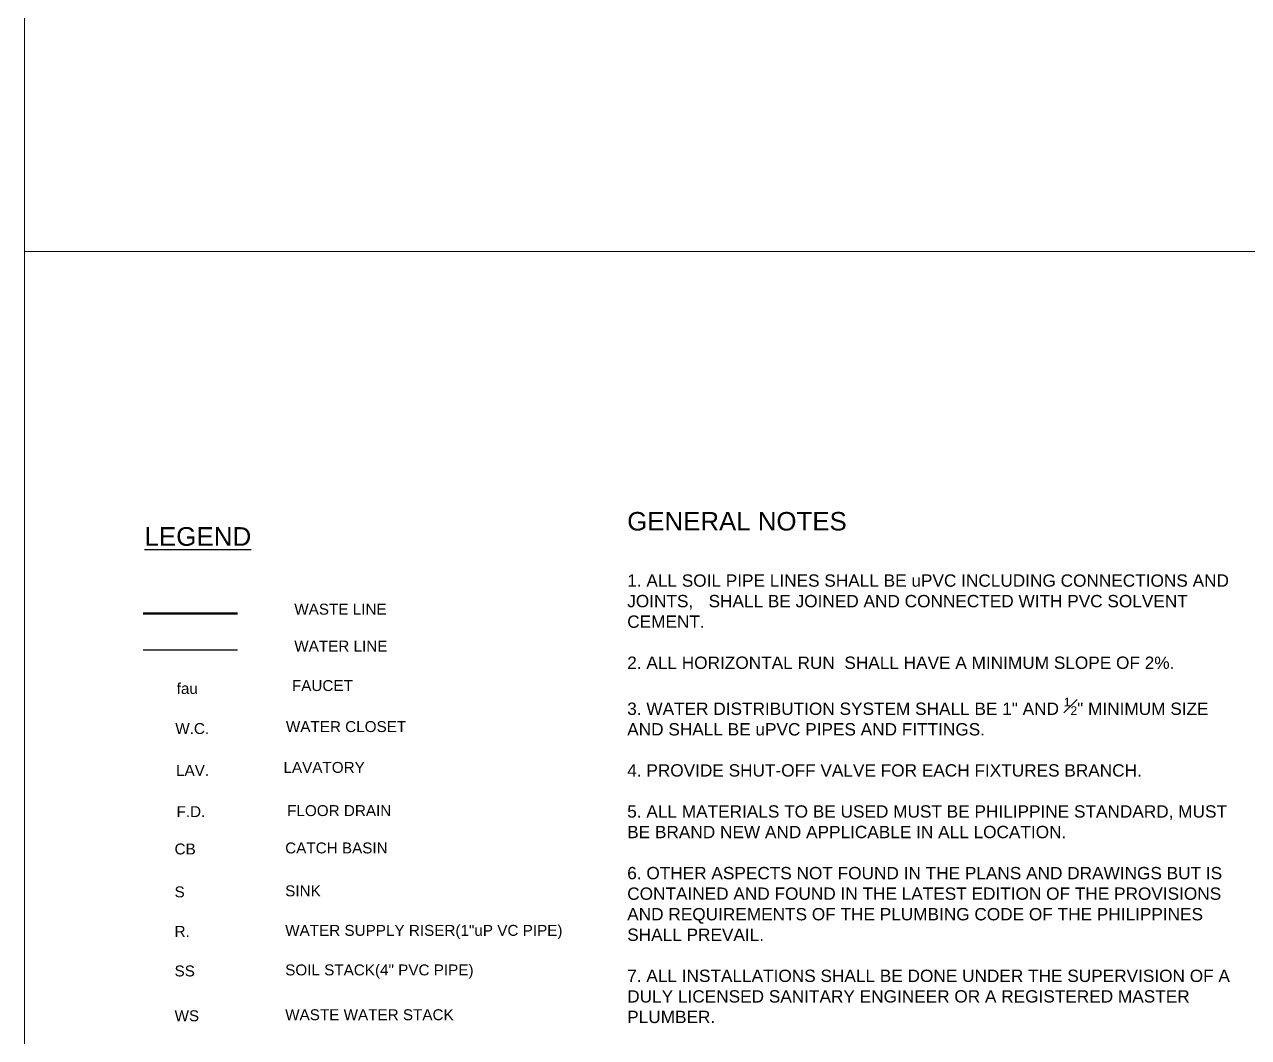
# Model space of a CAD drawing. Header units: metres. Extents: x -460 to 31334, y -1777 to 24987.
# Drawn here: x 166.67 to 199.56, y -876.19 to -848.97 of the extents above; entities that cross this region are included whole.
import ezdxf

# ---------------------------------------------------------------- set-up
doc = ezdxf.new("R2010")
doc.units = ezdxf.units.M
doc.header["$MEASUREMENT"] = 0
doc.linetypes.add('ACAD_ISO04W100', pattern=[30, 24, -3, 0, -3])
doc.layers.add('01 FURNITURE', color=8, linetype='Continuous')
doc.layers.add('SEWERLIN', color=7, linetype='Continuous', lineweight=50, true_color=0xe77904)
doc.layers.add('WATER LINE', color=7, linetype='ACAD_ISO04W100', lineweight=30, true_color=0x0544ff)
doc.styles.add('20', font='arial.ttf', dxfattribs={"height": 0.06})
doc.styles.get("Standard").update_dxf_attribs({"font": 'arial.ttf'})

msp = doc.modelspace()

# ---------------------------------------------------------------- linework, layer by layer
at = {"layer": '01 FURNITURE', "color": 4, "lineweight": 9}
for points in [[(166.6696, -812.86641), (231.57819, -812.86641), (231.57819, -855.06836), (166.6696, -855.06836)], [(166.6696, -855.06836), (231.57819, -855.06836), (231.57819, -897.27031), (166.6696, -897.27031)]]:
    msp.add_lwpolyline(points, close=True, dxfattribs=at)
at = {"layer": 'SEWERLIN'}
msp.add_line((169.85669, -864.79407), (172.38962, -864.79407), dxfattribs=at)
at = {"layer": 'WATER LINE'}
msp.add_line((169.85669, -865.77392), (172.38962, -865.77392), dxfattribs=at)

# ---------------------------------------------------------------- texts
at = {"attachment_point": 1, "style": '20'}
for s, insert, char_height, width in [('{\\H20x;\\C7;GENERAL NOTES\\P\\P\\H0.025x;\\P\\H26.666x;1. ALL SOIL PIPE LINES SHALL BE uPVC INCLUDING CONNECTIONS AND JOINTS, ^I^I^ISHALL BE JOINED AND CONNECTED WITH PVC SOLVENT CEMENT.\\P\\P2. ALL HORIZONTAL RUN  SHALL HAVE A MINIMUM SLOPE OF 2%.\\P\\P3. WATER DISTRIBUTION SYSTEM SHALL BE 1" AND \\H0.7x;\\S1#2;\\H1.4286x;" MINIMUM SIZE AND SHALL BE uPVC PIPES AND FITTINGS.\\P\\P4. PROVIDE SHUT-OFF VALVE FOR EACH FIXTURES BRANCH.\\P\\P5. ALL MATERIALS TO BE USED MUST BE PHILIPPINE STANDARD, MUST BE BRAND NEW AND APPLICABLE IN ALL LOCATION.\\P\\P6. OTHER ASPECTS NOT FOUND IN THE PLANS AND DRAWINGS BUT IS CONTAINED AND FOUND IN THE LATEST EDITION OF THE PROVISIONS AND REQUIREMENTS OF THE PLUMBING CODE OF THE PHILIPPINES SHALL PREVAIL.\\P\\P7. ALL INSTALLATIONS SHALL BE DONE UNDER THE SUPERVISION OF A DULY LICENSED SANITARY ENGINEER OR A REGISTERED MASTER PLUMBER.}', (182.86668, -862.06764), 0.02483867, 16.5079208), ('{\\LLEGEND}', (169.89162, -862.47464), 0.5, 30.4640355)]:
    msp.add_mtext(s, dxfattribs=dict(at, insert=insert, char_height=char_height, width=width))
at = {"color": 2, "char_height": 0.2932151, "width": 11.2399218, "attachment_point": 1}
for s, insert in [('{\\C0;WASTE LINE}', (173.91994, -864.53306)), ('{\\C0;WATER LINE}', (173.91994, -865.52451)), ('{\\fArial|b0|i0|c0|p34;\\C0;FAUCET}', (173.85631, -866.58545)), ('{\\fArial|b0|i0|c0|p34;\\C0;WATER CLOSET}', (173.69536, -867.68759)), ('{\\fArial|b0|i0|c0|p34;\\C0;LAVATORY}', (173.62997, -868.78463)), ('{\\fArial|b0|i0|c0|p34;\\C0;FLOOR DRAIN}', (173.7281, -869.94523)), ('{\\C0;CATCH BASIN}', (173.67566, -870.94904)), ('{\\C0;SINK }', (173.67566, -872.10178)), ('{\\C0;WATER SUPPLY RISER(1"uP VC PIPE)}', (173.67566, -873.16422)), ('{\\C0;SOIL STACK(4" PVC PIPE)}', (173.67566, -874.22666)), ('{\\C0;WASTE WATER STACK }', (173.67566, -875.43077))]:
    msp.add_mtext(s, dxfattribs=dict(at, insert=insert))
at = {"color": 7, "lineweight": 25, "attachment_point": 1}
for s, insert, char_height in [('fau', (170.75976, -866.66316), 0.293215), ('W.C.', (170.72254, -867.73984), 0.293215), ('LAV.', (170.74268, -868.86476), 0.293215), ('F.D.', (170.75528, -869.97319), 0.293215), ('CB', (170.70285, -870.97699), 0.293215), ('S', (170.70285, -872.12973), 0.29322), ('R.', (170.70285, -873.19217), 0.293215), ('SS', (170.70285, -874.25462), 0.293215), ('WS', (170.70285, -875.45872), 0.293215)]:
    msp.add_mtext(s, dxfattribs=dict(at, insert=insert, char_height=char_height))

doc.saveas('drawing.dxf')
